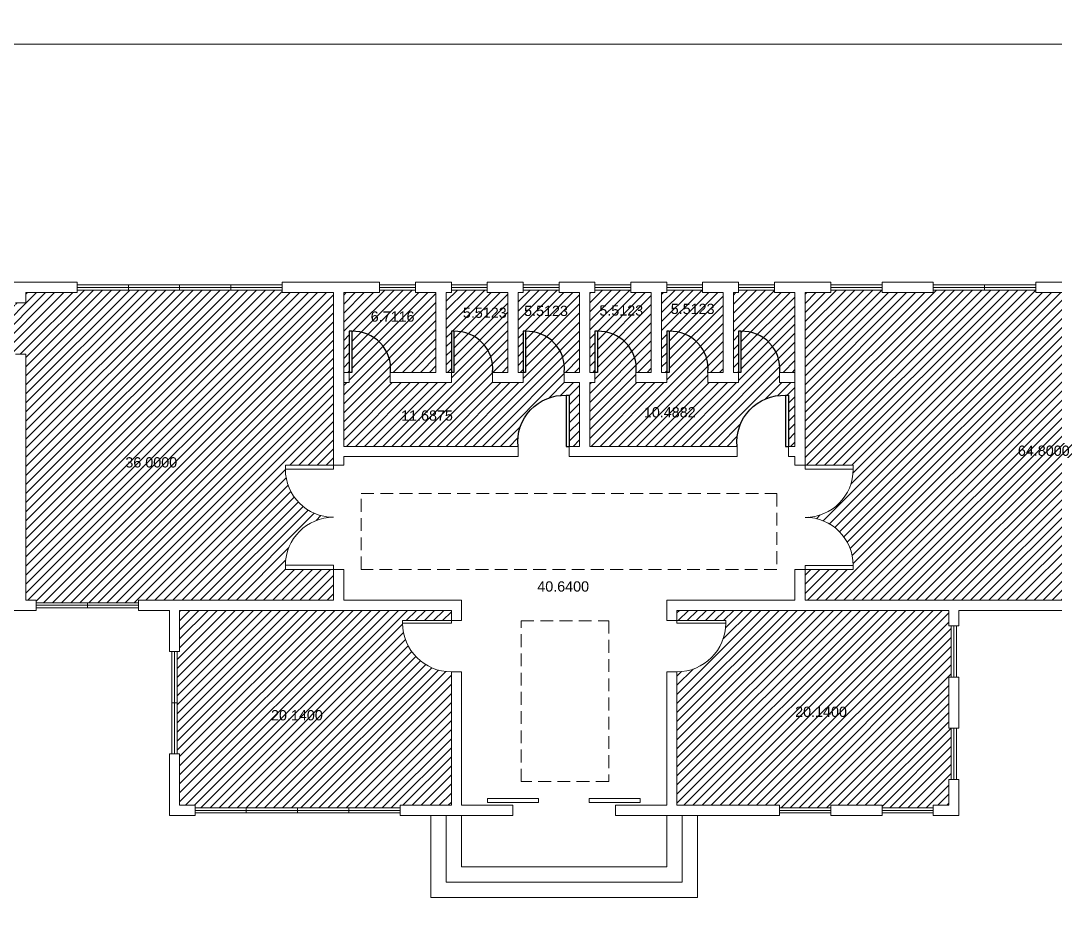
# Model space of a CAD drawing. Header units: inches. Extents: x 4 to 844, y 19 to 530.
# Drawn here: x 21.4 to 41.58, y 190.41 to 208.06 of the extents above; entities that cross this region are included whole.
import ezdxf

# ---------------------------------------------------------------- set-up
doc = ezdxf.new("R2010")
doc.units = ezdxf.units.IN
doc.header["$MEASUREMENT"] = 0
doc.linetypes.add('HIDDEN', pattern=[0.375, 0.25, -0.125])
doc.layers.add('DOOR', color=2, linetype='Continuous')
doc.layers.add('FUR', color=6, linetype='Continuous')
doc.styles.get("Standard").update_dxf_attribs({"font": 'arial.ttf'})
pattern_1 = [(45, (0, 163.19429), (-0.08838835, 0.08838835), [])]

# ---------------------------------------------------------------- blocks, each defined once
blk = doc.blocks.new('DESK4')
at = {"color": 0}
for p, q in [((0, 1), (-0.06, 1)), ((0, 0), (-0.06, 0))]:
    blk.add_line(p, q, dxfattribs=at)
blk.add_lwpolyline([(-0.06, 1), (-0.06, 0)], dxfattribs=at)
blk.add_lwpolyline([(0.944, 0, 0.455404), (0, 1), (0, 0)], format="xyb", dxfattribs=at)

msp = doc.modelspace()

# ---------------------------------------------------------------- hatches: boundary and pattern name
at = {"lineweight": 0, "true_color": 0x139b48}
h = msp.add_hatch(dxfattribs=at)
h.set_pattern_fill('ANSI31', color=114)
h.paths.add_polyline_path([(36.49592, 202.75292), (36.09592, 202.75292), (36.09592, 202.80292), (35.39586, 202.80292), (35.39586, 202.75292), (35.29586, 202.75292), (35.29586, 201.19683), (35.39586, 201.19683), (35.39586, 201.99683), (35.44386, 201.99683, -0.45540423), (36.19906, 201.19683), (36.49592, 201.19683)])
h.paths.add_polyline_path([(35.09586, 202.75292), (34.69586, 202.75292), (34.69586, 202.80292), (33.9958, 202.80292), (33.9958, 202.75292), (33.8958, 202.75292), (33.8958, 201.19683), (33.9958, 201.19683), (33.9958, 201.99683), (34.0438, 201.99683, -0.45540423), (34.799, 201.19683), (35.09586, 201.19683)])
h.paths.add_polyline_path([(32.29574, 202.75292), (31.89574, 202.75292), (31.89574, 202.80292), (31.19568, 202.80292), (31.19568, 202.75292), (31.09568, 202.75292), (31.09568, 201.19683), (31.19568, 201.19683), (31.19568, 201.99683), (31.24368, 201.99683, -0.45540423), (31.99888, 201.19683), (32.29574, 201.19683)])
h.paths.add_polyline_path([(33.6958, 202.75292), (33.2958, 202.75292), (33.2958, 202.80292), (32.59574, 202.80292), (32.59574, 202.75292), (32.49574, 202.75292), (32.49574, 201.19683), (32.59574, 201.19683), (32.59574, 201.99683), (32.64374, 201.99683, -0.45540423), (33.39894, 201.19683), (33.6958, 201.19683)])
h.paths.add_polyline_path([(30.89568, 202.75292), (30.49568, 202.75292), (30.49568, 202.80292), (29.79562, 202.80292), (29.79562, 202.75292), (29.69562, 202.75292), (29.69562, 201.19683), (29.79562, 201.19683), (29.79562, 201.99683), (29.84362, 201.99683, -0.45540423), (30.59882, 201.19683), (30.89568, 201.19683)])
h.paths.add_polyline_path([(35.44386, 201.99683), (35.44386, 201.19683), (35.39586, 201.19683), (35.39586, 200.99683), (34.7958, 200.99683), (34.7958, 201.19683), (34.799, 201.19683, 0.45540423), (34.0438, 201.99683), (34.0438, 201.19683), (33.9958, 201.19683), (33.9958, 200.99683), (33.39574, 200.99683), (33.39574, 201.19683), (33.39894, 201.19683, 0.45540423), (32.64374, 201.99683), (32.64374, 201.19683), (32.59574, 201.19683), (32.59574, 200.99683), (32.49574, 200.99683), (32.49574, 199.75292), (35.37086, 199.75292, -0.45540423), (36.31108, 200.74892), (36.37084, 200.74892), (36.37084, 199.75292), (36.49592, 199.75292), (36.49592, 200.99683), (36.19586, 200.99683), (36.19586, 201.19683), (36.19906, 201.19683, 0.45540423)])
h.paths.add_polyline_path([(29.49562, 202.75292), (29.09562, 202.75292), (29.09562, 202.80292), (28.39556, 202.80292), (28.39556, 202.75292), (27.69592, 202.75292), (27.69592, 201.19683), (27.80433, 201.19683), (27.80433, 201.99683), (27.85233, 201.99683, -0.45540423), (28.60753, 201.19683), (29.49562, 201.19683)])
h.paths.add_polyline_path([(32.29574, 200.99683), (31.99568, 200.99683), (31.99568, 201.19683), (31.99888, 201.19683, 0.45540423), (31.24368, 201.99683), (31.24368, 201.19683), (31.19568, 201.19683), (31.19568, 200.99683), (30.59562, 200.99683), (30.59562, 201.19683), (30.59882, 201.19683, 0.45540423), (29.84362, 201.99683), (29.84362, 201.19683), (29.79562, 201.19683), (29.79562, 200.99683), (28.60433, 200.99683), (28.60433, 201.19683), (28.60753, 201.19683, 0.45540423), (27.85233, 201.99683), (27.85233, 201.19683), (27.80433, 201.19683), (27.80433, 200.99683), (27.69592, 200.99683), (27.69592, 199.75292), (31.09593, 199.75292, -0.45540423), (32.03616, 200.74892), (32.09592, 200.74892), (32.09592, 199.75292), (32.29574, 199.75292)])
h.paths.add_polyline_path([(31.41814, 197.91292), (32.5281, 197.91292), (32.5281, 198.32506), (31.41814, 198.32506)], flags=9)
h.paths.add_polyline_path([(36.44271, 194.36577), (37.55267, 194.36577), (37.55267, 194.77792), (36.44271, 194.77792)], flags=9)
h.paths.add_polyline_path([(26.2201, 194.29782), (27.33006, 194.29782), (27.33006, 194.70996), (26.2201, 194.70996)], flags=9)
h.paths.add_polyline_path([(40.78479, 199.45814), (41.89475, 199.45814), (41.89475, 199.87029), (40.78479, 199.87029)], flags=9)
h.paths.add_polyline_path([(23.37546, 199.23092), (24.48542, 199.23092), (24.48542, 199.64306), (23.37546, 199.64306)], flags=9)
h.paths.add_polyline_path([(18.36876, 197.70542), (19.47872, 197.70542), (19.47872, 198.11757), (18.36876, 198.11757)], flags=9)
h.paths.add_polyline_path([(50.32359, 197.04264), (58.10865, 197.04264), (58.10865, 198.89728), (50.32359, 198.89728)], flags=9)
h.paths.add_polyline_path([(50.29768, 198.34539), (58.9895, 198.34539), (58.9895, 200.20003), (50.29768, 200.20003)], flags=9)
h.paths.add_polyline_path([(50.36789, 199.64177), (59.34026, 199.64177), (59.34026, 201.49641), (50.36789, 201.49641)], flags=9)
h.paths.add_polyline_path([(50.3052, 202.02722), (56.27369, 202.02722), (56.27369, 203.88186), (50.3052, 203.88186)], flags=9)
h.paths.add_polyline_path([(50.34775, 200.82393), (53.94283, 200.82393), (53.94283, 202.67857), (50.34775, 202.67857)], flags=9)
h.paths.add_polyline_path([(50.31495, 204.44994), (54.67621, 204.44994), (54.67621, 206.30458), (50.31495, 206.30458)], flags=9)
h.paths.add_polyline_path([(50.3468, 203.23524), (58.06127, 203.23524), (58.06127, 205.08988), (50.3468, 205.08988)], flags=9)
at = {"lineweight": 0}
h = msp.add_hatch(dxfattribs=at)
h.set_pattern_fill('ANSI31', color=5)
h.set_pattern_definition(pattern_1)
h.paths.add_polyline_path([(22.49592, 202.80292), (22.49592, 202.75292), (21.49592, 202.75292), (21.49592, 202.55292), (21.29592, 202.55292), (21.29592, 202.50535), (20.34463, 202.50535, 0.41421356), (21.29592, 201.55407), (21.49592, 201.55292), (21.49592, 196.75292), (21.69592, 196.75292), (21.69592, 196.70292), (23.69592, 196.70292), (23.69592, 196.75292), (24.49592, 196.75292), (27.49592, 196.75292), (27.49592, 197.35292), (26.55872, 197.35292), (26.55872, 197.43246, -0.41421356), (27.49592, 198.36966, -0.41421356), (26.55872, 199.30686), (26.55872, 199.3864), (27.49592, 199.3864), (27.49592, 202.75292), (26.49592, 202.75292), (26.49592, 202.80292)])
at = {"lineweight": 0, "true_color": 0xcd6928}
h = msp.add_hatch(dxfattribs=at)
h.set_pattern_fill('ANSI31', color=32)
h.set_pattern_definition(pattern_1)
h.paths.add_polyline_path([(44.19592, 202.75292), (44.19592, 202.80292), (42.19592, 202.80292), (42.19592, 202.75292), (41.19592, 202.75292), (41.19592, 202.80292), (39.19592, 202.80292), (39.19592, 202.75292), (38.19592, 202.75292), (38.19592, 202.80292), (37.19592, 202.80292), (37.19592, 202.75292), (36.69592, 202.75292), (36.69592, 199.3849), (37.63312, 199.3849), (37.63312, 199.30535, -0.41421356), (36.69592, 198.36815, -0.41421356), (37.63312, 197.43095), (37.63312, 197.35141), (36.69592, 197.35141), (36.69592, 196.75292), (39.49592, 196.75292), (42.19592, 196.75292), (42.19592, 196.70292), (44.19592, 196.70292), (44.19592, 196.75292), (45.19592, 196.75292), (45.19592, 196.70292), (47.19592, 196.70292), (47.19592, 196.75292), (47.49592, 196.75292), (47.49592, 197.45292), (47.54592, 197.45292), (47.54592, 199.45292), (47.49592, 199.45292), (47.49592, 200.45292), (47.54592, 200.45292), (47.54592, 202.45292), (47.49592, 202.45292), (47.49592, 202.75292), (47.19592, 202.75292), (47.19592, 202.80292), (45.19592, 202.80292), (45.19592, 202.75292)])
at = {"lineweight": 0, "true_color": 0xed1f24}
h = msp.add_hatch(dxfattribs=at)
h.set_pattern_fill('ANSI31', color=240)
h.set_pattern_definition(pattern_1)
h.paths.add_polyline_path([(24.49592, 196.55292), (24.49592, 195.75292), (24.44592, 195.75292), (24.44592, 193.75292), (24.49592, 193.75292), (24.49592, 192.75292), (24.79592, 192.75292), (24.79592, 192.70292), (28.79592, 192.70292), (28.79592, 192.75292), (29.79592, 192.75292), (29.79592, 195.35407, -0.41421356), (28.84463, 196.30535), (28.84463, 196.35292), (29.79592, 196.35292), (29.79592, 196.55292)])
at = {"lineweight": 0, "true_color": 0x22346e}
h = msp.add_hatch(dxfattribs=at)
h.set_pattern_fill('ANSI31', color=159)
h.set_pattern_definition(pattern_1)
h.paths.add_polyline_path([(39.49592, 195.25292), (39.54592, 195.25292), (39.54592, 196.25292), (39.49592, 196.25292), (39.49592, 196.55292), (34.19592, 196.55292), (34.19592, 196.35292), (35.1472, 196.35292), (35.1472, 196.30535, -0.41421356), (34.19592, 195.35407), (34.19592, 195.35292), (34.19592, 192.75292), (35.49592, 192.75292), (36.19592, 192.75292), (36.19592, 192.70292), (37.19592, 192.70292), (37.19592, 192.75292), (38.19592, 192.75292), (38.19592, 192.70292), (39.19592, 192.70292), (39.19592, 192.75292), (39.49592, 192.75292), (39.49592, 193.25292), (39.54592, 193.25292), (39.54592, 194.25292), (39.49592, 194.25292)])

# ---------------------------------------------------------------- linework, layer by layer
at = {"color": 40, "lineweight": 0, "true_color": 0xf8d731}
for p, q in [((20.49592, 202.95292), (22.49592, 202.95292)), ((22.49592, 202.75292), (22.49592, 202.95292)), ((22.49592, 202.90292), (26.49592, 202.90292)), ((22.49592, 202.85292), (26.49592, 202.85292)), ((22.49592, 202.80292), (26.49592, 202.80292)), ((23.49592, 202.80292), (23.49592, 202.90292)), ((24.49592, 202.80292), (24.49592, 202.90292)), ((25.49592, 202.80292), (25.49592, 202.90292)), ((26.49592, 202.75292), (26.49592, 202.95292)), ((26.49592, 202.95292), (28.09592, 202.95292)), ((26.49592, 202.95292), (28.39556, 202.95292)), ((28.39556, 202.90292), (29.09562, 202.90292)), ((28.39556, 202.85292), (29.09562, 202.85292)), ((28.39556, 202.80292), (29.09562, 202.80292)), ((29.09562, 202.75292), (29.09562, 202.95292)), ((29.79562, 202.90292), (30.49568, 202.90292)), ((29.79562, 202.85292), (30.49568, 202.85292)), ((29.79562, 202.80292), (30.49568, 202.80292)), ((30.49568, 202.75292), (30.49568, 202.95292)), ((31.19568, 202.90292), (31.89574, 202.90292)), ((31.19568, 202.85292), (31.89574, 202.85292)), ((31.19568, 202.80292), (31.89574, 202.80292)), ((31.89574, 202.75292), (31.89574, 202.95292)), ((32.59574, 202.90292), (33.2958, 202.90292)), ((32.59574, 202.85292), (33.2958, 202.85292)), ((32.59574, 202.80292), (33.2958, 202.80292)), ((33.2958, 202.75292), (33.2958, 202.95292)), ((33.9958, 202.90292), (34.69586, 202.90292)), ((33.9958, 202.85292), (34.69586, 202.85292)), ((33.9958, 202.80292), (34.69586, 202.80292)), ((34.69586, 202.75292), (34.69586, 202.95292)), ((35.39586, 202.90292), (36.09592, 202.90292)), ((35.39586, 202.85292), (36.09592, 202.85292)), ((35.39586, 202.80292), (36.09592, 202.80292)), ((36.09592, 202.95292), (37.19592, 202.95292)), ((36.09592, 202.95292), (37.19592, 202.95292)), ((36.09592, 202.75292), (36.09592, 202.95292)), ((37.19592, 202.75292), (37.19592, 202.95292)), ((37.19592, 202.90292), (38.19592, 202.90292)), ((37.19592, 202.85292), (38.19592, 202.85292)), ((37.19592, 202.80292), (38.19592, 202.80292)), ((38.19592, 202.75292), (38.19592, 202.95292)), ((38.19592, 202.95292), (39.19592, 202.95292)), ((39.19592, 202.75292), (39.19592, 202.95292)), ((39.19592, 202.90292), (41.19592, 202.90292)), ((39.19592, 202.85292), (41.19592, 202.85292)), ((39.19592, 202.80292), (41.19592, 202.80292)), ((40.19592, 202.80292), (40.19592, 202.90292)), ((41.19592, 202.75292), (41.19592, 202.95292)), ((41.19592, 202.95292), (42.19592, 202.95292)), ((21.29592, 202.55292), (21.49592, 202.55292)), ((21.29592, 201.55292), (21.49592, 201.55292)), ((27.70433, 201.19683), (27.80433, 201.19683)), ((27.80433, 201.19683), (27.80433, 200.99683)), ((28.60433, 201.19683), (28.60433, 200.99683)), ((29.69562, 201.19683), (29.79562, 201.19683)), ((29.79562, 201.19683), (29.79562, 200.99683)), ((30.59562, 201.19683), (30.59562, 200.99683)), ((31.09568, 201.19683), (31.19568, 201.19683)), ((31.19568, 201.19683), (31.19568, 200.99683)), ((31.99568, 201.19683), (31.99568, 200.99683)), ((32.49574, 201.19683), (32.59574, 201.19683)), ((32.59574, 201.19683), (32.59574, 200.99683)), ((33.39574, 201.19683), (33.39574, 200.99683)), ((33.8958, 201.19683), (33.9958, 201.19683)), ((33.9958, 201.19683), (33.9958, 200.99683)), ((34.7958, 201.19683), (34.7958, 200.99683)), ((35.29586, 201.19683), (35.39586, 201.19683)), ((35.39586, 201.19683), (35.39586, 200.99683)), ((36.19586, 201.19683), (36.19586, 200.99683)), ((31.09592, 199.75292), (31.09592, 199.55292)), ((32.09592, 199.75292), (32.09592, 199.55292)), ((35.37084, 199.75292), (35.37084, 199.55292)), ((36.37084, 199.75292), (36.37084, 199.55292)), ((27.49592, 199.3864), (27.69592, 199.3864)), ((36.69592, 199.3849), (36.49592, 199.3849)), ((27.69592, 197.35292), (27.49592, 197.35292)), ((36.49592, 197.35292), (36.69592, 197.35292)), ((21.69592, 196.75292), (21.69592, 196.55292)), ((23.69592, 196.75292), (23.69592, 196.55292)), ((21.69592, 196.55292), (17.29592, 196.55292)), ((17.49592, 196.55292), (21.69592, 196.55292)), ((23.69592, 196.70292), (21.69592, 196.70292)), ((23.69592, 196.65292), (21.69592, 196.65292)), ((23.69592, 196.60292), (21.69592, 196.60292)), ((22.69592, 196.70292), (22.69592, 196.60292)), ((24.29592, 196.55292), (23.69592, 196.55292)), ((23.69592, 196.55292), (24.29592, 196.55292)), ((24.29592, 195.75292), (24.29592, 196.55292)), ((39.69592, 196.55292), (42.19592, 196.55292)), ((39.69592, 196.55292), (39.69592, 196.25292)), ((42.19592, 196.55292), (39.69592, 196.55292)), ((29.79592, 196.35292), (29.99592, 196.35292)), ((34.19592, 196.35292), (33.99592, 196.35292)), ((39.49592, 196.25292), (39.69592, 196.25292)), ((39.54592, 196.25292), (39.54592, 195.25292)), ((39.59592, 196.25292), (39.59592, 195.25292)), ((39.64592, 196.25292), (39.64592, 195.25292)), ((24.49592, 195.75292), (24.29592, 195.75292)), ((24.34592, 193.75292), (24.34592, 195.75292)), ((24.39592, 193.75292), (24.39592, 195.75292)), ((24.44592, 193.75292), (24.44592, 195.75292)), ((29.79592, 195.35292), (29.99592, 195.35292)), ((34.19592, 195.35292), (33.99592, 195.35292)), ((39.49592, 195.25292), (39.69592, 195.25292)), ((39.69592, 195.25292), (39.69592, 194.25292)), ((24.44592, 194.75292), (24.34592, 194.75292)), ((39.49592, 194.25292), (39.69592, 194.25292)), ((39.54592, 194.25292), (39.54592, 193.25292)), ((39.59592, 194.25292), (39.59592, 193.25292)), ((39.64592, 194.25292), (39.64592, 193.25292)), ((24.29592, 192.55292), (24.29592, 193.75292)), ((24.49592, 193.75292), (24.29592, 193.75292)), ((39.49592, 193.25292), (39.69592, 193.25292)), ((39.69592, 193.25292), (39.69592, 192.55292)), ((24.79592, 192.75292), (24.79592, 192.55292)), ((28.79592, 192.75292), (28.79592, 192.55292)), ((30.49737, 192.88348), (31.49737, 192.88348)), ((30.49737, 192.80348), (30.49737, 192.88348)), ((31.49737, 192.80348), (30.49737, 192.80348)), ((30.99592, 192.75292), (30.99592, 192.55292)), ((31.49737, 192.88348), (31.49737, 192.80348)), ((32.48127, 192.88348), (33.48127, 192.88348)), ((32.48127, 192.80348), (32.48127, 192.88348)), ((33.48127, 192.80348), (32.48127, 192.80348)), ((32.99592, 192.75292), (32.99592, 192.55292)), ((33.48127, 192.88348), (33.48127, 192.80348)), ((36.19592, 192.75292), (36.19592, 192.55292)), ((37.19592, 192.75292), (37.19592, 192.55292)), ((38.19592, 192.75292), (38.19592, 192.55292)), ((39.19592, 192.75292), (39.19592, 192.55292)), ((24.79592, 192.55292), (24.29592, 192.55292)), ((28.79592, 192.70292), (24.79592, 192.70292)), ((28.79592, 192.65292), (24.79592, 192.65292)), ((28.79592, 192.60292), (24.79592, 192.60292)), ((25.79592, 192.70292), (25.79592, 192.60292)), ((26.79592, 192.70292), (26.79592, 192.60292)), ((27.79592, 192.70292), (27.79592, 192.60292)), ((30.99592, 192.55292), (28.79592, 192.55292)), ((36.19592, 192.55292), (32.99592, 192.55292)), ((37.19592, 192.70292), (36.19592, 192.70292)), ((37.19592, 192.65292), (36.19592, 192.65292)), ((37.19592, 192.60292), (36.19592, 192.60292)), ((38.19592, 192.55292), (37.19592, 192.55292)), ((39.19592, 192.70292), (38.19592, 192.70292)), ((39.19592, 192.65292), (38.19592, 192.65292)), ((39.19592, 192.60292), (38.19592, 192.60292)), ((39.69592, 192.55292), (39.19592, 192.55292))]:
    msp.add_line(p, q, dxfattribs=at)
at = {"lineweight": 0}
for p, q in [((28.39556, 202.75292), (28.39556, 202.95292)), ((29.79562, 202.95292), (29.09562, 202.95292)), ((29.79562, 202.75292), (29.79562, 202.95292)), ((30.49568, 202.95292), (31.19568, 202.95292)), ((31.19568, 202.75292), (31.19568, 202.95292)), ((31.89574, 202.95292), (32.59574, 202.95292)), ((32.59574, 202.75292), (32.59574, 202.95292)), ((33.2958, 202.95292), (33.9958, 202.95292)), ((33.9958, 202.75292), (33.9958, 202.95292)), ((34.69586, 202.95292), (35.39586, 202.95292)), ((35.39586, 202.75292), (35.39586, 202.95292)), ((21.49592, 202.75292), (22.49592, 202.75292)), ((21.49592, 202.75292), (21.49592, 202.55292)), ((26.49592, 202.75292), (27.49592, 202.75292)), ((27.49592, 202.75292), (27.49592, 199.35292)), ((27.69586, 202.75292), (28.39556, 202.75292)), ((27.69592, 202.75292), (27.69592, 199.75292)), ((29.09562, 202.75292), (29.49562, 202.75292)), ((29.49562, 202.75292), (29.49562, 201.19683)), ((29.69562, 202.75292), (29.69562, 201.19683)), ((29.69562, 202.75292), (29.79562, 202.75292)), ((30.49568, 202.75292), (30.89568, 202.75292)), ((30.89568, 202.75292), (30.89568, 201.19683)), ((31.09568, 202.75292), (31.09568, 201.19683)), ((31.09568, 202.75292), (31.19568, 202.75292)), ((31.89574, 202.75292), (32.29574, 202.75292)), ((32.29574, 202.75292), (32.29574, 201.19683)), ((32.49574, 202.75292), (32.49574, 201.19683)), ((32.49574, 202.75292), (32.59574, 202.75292)), ((33.2958, 202.75292), (33.6958, 202.75292)), ((33.6958, 202.75292), (33.6958, 201.19683)), ((33.8958, 202.75292), (33.8958, 201.19683)), ((33.8958, 202.75292), (33.9958, 202.75292)), ((34.69586, 202.75292), (35.09586, 202.75292)), ((35.09586, 202.75292), (35.09586, 201.19683)), ((35.29586, 202.75292), (35.29586, 201.19683)), ((35.29586, 202.75292), (35.39586, 202.75292)), ((36.09592, 202.75292), (36.49592, 202.75292)), ((36.09592, 202.75292), (36.49592, 202.75292)), ((36.49592, 202.75292), (36.49592, 199.75292)), ((36.69592, 202.75292), (37.19592, 202.75292)), ((36.69592, 202.75292), (36.69592, 199.35292)), ((38.19592, 202.75292), (39.19592, 202.75292)), ((41.19592, 202.75292), (42.19592, 202.75292)), ((21.49592, 201.55292), (21.49592, 196.75292)), ((27.85233, 201.19683), (27.69586, 201.19683)), ((27.70433, 201.19683), (27.85233, 201.19683)), ((28.60433, 201.19683), (29.49562, 201.19683)), ((29.69562, 201.19683), (29.84362, 201.19683)), ((30.59562, 201.19683), (30.89568, 201.19683)), ((31.09568, 201.19683), (31.24368, 201.19683)), ((31.99568, 201.19683), (32.29574, 201.19683)), ((32.49574, 201.19683), (32.64374, 201.19683)), ((33.39574, 201.19683), (33.6958, 201.19683)), ((33.8958, 201.19683), (34.0438, 201.19683)), ((34.7958, 201.19683), (35.09586, 201.19683)), ((35.29586, 201.19683), (35.44386, 201.19683)), ((36.19586, 201.19683), (36.49592, 201.19683)), ((27.80433, 200.99683), (27.69586, 200.99683)), ((28.60433, 200.99683), (29.79562, 200.99683)), ((30.59562, 200.99683), (31.19568, 200.99683)), ((31.99568, 200.99683), (32.29574, 200.99683)), ((32.29574, 200.99683), (32.29574, 199.75292)), ((32.49574, 200.99683), (32.49574, 199.75292)), ((32.49574, 200.99683), (32.59574, 200.99683)), ((33.39574, 200.99683), (33.9958, 200.99683)), ((34.7958, 200.99683), (35.39586, 200.99683)), ((36.19586, 200.99683), (36.49592, 200.99683)), ((27.69592, 199.75292), (31.09593, 199.75292)), ((32.03616, 199.75292), (32.29574, 199.75292)), ((32.49574, 199.75292), (35.37086, 199.75292)), ((36.31108, 199.75292), (36.49592, 199.75292)), ((27.69592, 199.55292), (27.69592, 199.3864)), ((27.69592, 199.55292), (31.09592, 199.55292)), ((32.09592, 199.55292), (35.37084, 199.55292)), ((36.37084, 199.55292), (36.49592, 199.55292)), ((36.49592, 199.55292), (36.49592, 199.3849)), ((27.49592, 197.35292), (27.49592, 196.75292)), ((27.69592, 197.35292), (27.69592, 196.75292)), ((36.49592, 197.35292), (36.49592, 196.75292)), ((36.69592, 197.35292), (36.69592, 196.75292)), ((21.49592, 196.75292), (21.69592, 196.75292)), ((21.69592, 196.75292), (21.49592, 196.75292)), ((24.49592, 196.75292), (23.69592, 196.75292)), ((23.69592, 196.75292), (27.49592, 196.75292)), ((27.49592, 196.75292), (24.49592, 196.75292)), ((27.69592, 196.75292), (29.99592, 196.75292)), ((29.99592, 196.75292), (29.99592, 196.35292)), ((33.99592, 196.75292), (36.49592, 196.75292)), ((33.99592, 196.75292), (33.99592, 196.35292)), ((36.69592, 196.75292), (42.19592, 196.75292)), ((36.69592, 196.75292), (39.49592, 196.75292)), ((24.49592, 196.55292), (29.79592, 196.55292)), ((24.49592, 196.55292), (24.49592, 195.75292)), ((29.79592, 196.55292), (29.79592, 196.35292)), ((34.19592, 196.55292), (39.49592, 196.55292)), ((34.19592, 196.55292), (34.19592, 196.35292)), ((39.49592, 196.55292), (39.49592, 196.25292)), ((29.79592, 195.35292), (29.79592, 192.75292)), ((29.99592, 195.35292), (29.99592, 192.75292)), ((33.99592, 195.35292), (33.99592, 192.75292)), ((34.19592, 195.35292), (34.19592, 192.75292)), ((39.49592, 195.25292), (39.49592, 194.25292)), ((24.49592, 193.75292), (24.49592, 192.75292)), ((39.49592, 193.25292), (39.49592, 192.75292)), ((24.49592, 192.75292), (24.79592, 192.75292)), ((28.79592, 192.75292), (29.79592, 192.75292)), ((29.99592, 192.75292), (30.99592, 192.75292)), ((33.99592, 192.75292), (32.99592, 192.75292)), ((35.49592, 192.75292), (34.19592, 192.75292)), ((36.19592, 192.75292), (35.49592, 192.75292)), ((38.19592, 192.75292), (37.19592, 192.75292)), ((39.49592, 192.75292), (39.19592, 192.75292)), ((29.39592, 192.55292), (29.39592, 190.95292)), ((29.69592, 192.55292), (29.69592, 191.25292)), ((29.99592, 192.55292), (29.99592, 191.55292)), ((33.99592, 192.55292), (33.99592, 191.55292)), ((34.29592, 192.55292), (34.29592, 191.25292)), ((34.59592, 192.55292), (34.59592, 190.95292)), ((33.99592, 191.55292), (29.99592, 191.55292)), ((34.29592, 191.25292), (29.69592, 191.25292)), ((34.59592, 190.95292), (29.39592, 190.95292))]:
    msp.add_line(p, q, dxfattribs=at)
for points in [[(6.10626, 225.70189), (59.26807, 225.70189), (59.26807, 207.59578), (6.10626, 207.59578)], [(6.10626, 207.59578), (59.26807, 207.59578), (59.26807, 189.48967), (6.10626, 189.48967)]]:
    msp.add_lwpolyline(points, close=True, dxfattribs=at)
at = {"linetype": 'HIDDEN', "lineweight": 0}
for points in [[(28.03607, 198.83137), (36.14376, 198.83137), (36.14376, 197.35292), (28.03607, 197.35292)], [(31.15617, 196.35201), (32.86424, 196.35201), (32.86424, 193.21301), (31.15617, 193.21301)]]:
    msp.add_lwpolyline(points, close=True, dxfattribs=at)
at = {"layer": 'DOOR', "lineweight": 0}
for points in [[(27.49592, 199.3864), (26.55872, 199.3864), (26.55872, 199.30686), (27.49592, 199.30686)], [(36.69592, 199.3849), (37.63312, 199.3849), (37.63312, 199.30535), (36.69592, 199.30535)], [(27.49592, 197.35292), (26.55872, 197.35292), (26.55872, 197.43246), (27.49592, 197.43246)], [(36.69592, 197.35141), (37.63312, 197.35141), (37.63312, 197.43095), (36.69592, 197.43095)], [(29.79592, 196.35292), (28.84463, 196.35292), (28.84463, 196.30535), (29.79592, 196.30535)], [(34.19592, 196.35292), (35.1472, 196.35292), (35.1472, 196.30535), (34.19592, 196.30535)]]:
    msp.add_lwpolyline(points, close=True, dxfattribs=at)
for centre, radius, start, end in [((27.49592, 199.30686), 0.9372, 180, 270), ((36.69592, 199.30535), 0.9372, 270, 0), ((27.49592, 197.43246), 0.9372, 90, 180), ((36.69592, 197.43095), 0.9372, 0, 90), ((29.79592, 196.30535), 0.95128, 180, 270), ((34.19592, 196.30535), 0.95128, 270, 0)]:
    msp.add_arc(centre, radius, start, end, dxfattribs=at)

# ---------------------------------------------------------------- block references
at = {"layer": 'FUR', "color": 40, "lineweight": 0, "true_color": 0xf8d731}
for p, xscale, yscale, zscale in [((27.85233, 201.19683), 0.8, 0.8, 0.8), ((29.84362, 201.19683), 0.8, 0.8, 0.8), ((31.24368, 201.19683), 0.8, 0.8, 0.8), ((32.64374, 201.19683), 0.8, 0.8, 0.8), ((34.0438, 201.19683), 0.8, 0.8, 0.8), ((35.44386, 201.19683), 0.8, 0.8, 0.8), ((32.03616, 199.75292), -0.99599986897069, 0.99599986897069, 0.99599986897069), ((36.31108, 199.75292), -0.99599986897069, 0.99599986897069, 0.99599986897069)]:
    msp.add_blockref('DESK4', p, dxfattribs=dict(at, xscale=xscale, yscale=yscale, zscale=zscale))

# ---------------------------------------------------------------- texts
at = {"color": 1, "lineweight": 0, "char_height": 0.2, "attachment_point": 1}
for s, insert, width in [('5.5123', (30.02089, 202.46002), 0.9802619), ('5.5123', (31.2148, 202.49556), 0.9802619), ('5.5123', (32.68207, 202.50361), 0.9802619), ('5.5123', (34.07465, 202.53463), 0.9802619), ('6.7116', (28.22292, 202.38486), 0.8728035), ('11.6875\\P', (28.81542, 200.45406), 1.0167667), ('10.4882\\P', (33.5505, 200.51762), 1.0130423)]:
    msp.add_mtext(s, dxfattribs=dict(at, insert=insert, width=width))
at = {"lineweight": 0, "char_height": 0.2, "attachment_point": 1}
for s, insert, width in [('64.8000', (40.84529, 199.76817), 1.0353888), ('36.0000', (23.43719, 199.54095), 1.0340996), ('40.6400', (31.47169, 197.12022), 1.0426944), ('20.1400', (26.27829, 194.60785), 1.037824), ('20.1400', (36.5009, 194.6758), 1.037824)]:
    msp.add_mtext(s, dxfattribs=dict(at, insert=insert, width=width))

doc.saveas('drawing.dxf')
